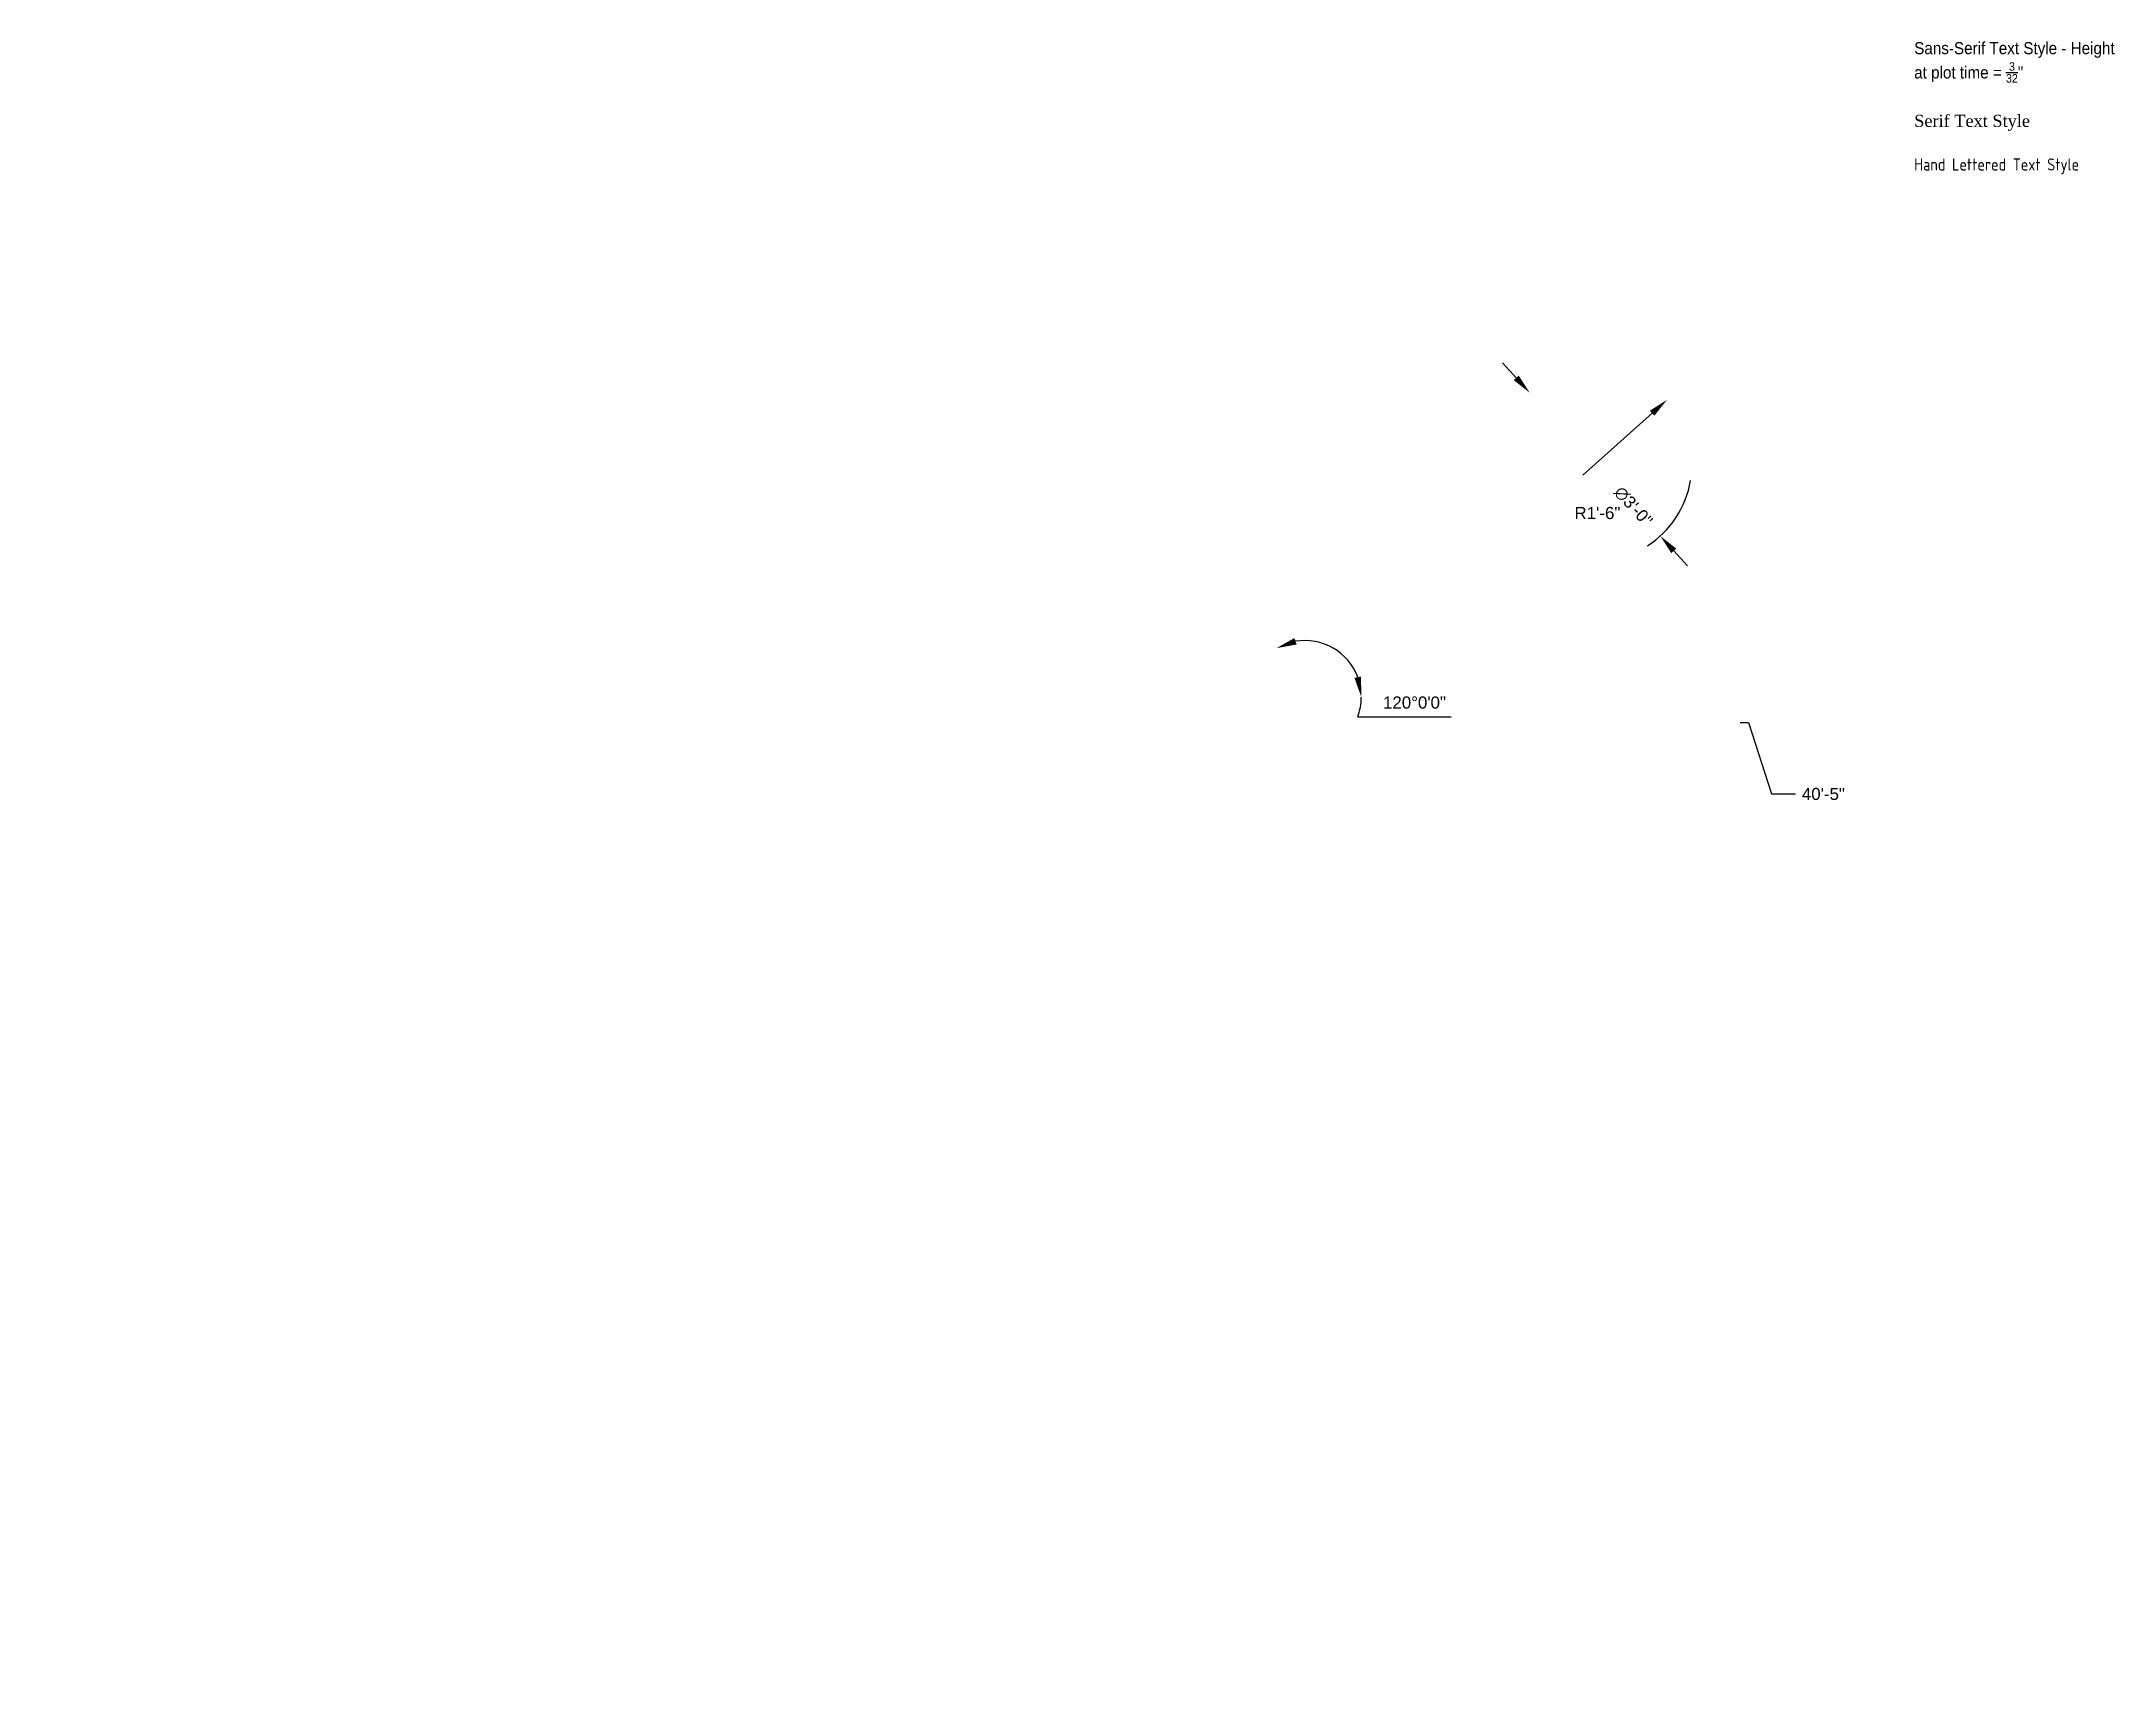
# Model space of a CAD drawing. Header units: inches. Extents: x 0 to 770, y 0 to 612.
# Drawn here: x 385.1 to 770.4, y 305.8 to 611.6 of the extents above; entities that cross this region are included whole.
import ezdxf

# ---------------------------------------------------------------- set-up
doc = ezdxf.new("R2010")
doc.units = ezdxf.units.IN
doc.header["$MEASUREMENT"] = 0
doc.layers.add('A-ANNO-DIMS', color=1, linetype='Continuous')
doc.layers.add('A-ANNO-NOTE', color=3, linetype='Continuous')
doc.styles.add('Hand-Inch', font='archquik.shx', dxfattribs={"height": 0.09375})
doc.styles.add('Sans-Inch', font='swiss.ttf', dxfattribs={"width": 0.9})
doc.styles.add('SansDim-Inch', font='swiss.ttf', dxfattribs={"height": 0.09375})
doc.styles.add('Serif-Inch', font='times_0.ttf', dxfattribs={"height": 0.09375})
doc.dimstyles.new('SansDim-Inch$2', dxfattribs={"dimscale": 12, "dimtxt": 0.09375, "dimasz": 0.15625, "dimexe": 0.125, "dimexo": 0.125, "dimgap": 0.0625, "dimtad": 1, "dimtih": 1, "dimtoh": 1, "dimdec": 4, "dimrnd": 0.0625, "dimzin": 3, "dimdsep": 46, "dimlunit": 4, "dimtxsty": 'SansDim-Inch', "dimcen": 0.0625, "dimdle": 0.125, "dimclrd": 256, "dimclre": 256, "dimclrt": 3, "dimaunit": 1, "dimadec": 3, "dimazin": 2, "dimtfac": 0.75, "dimtdec": 4, "dimtmove": 0, "dimatfit": 2, "dimfxl": 0.125, "dimtfillclr": 256, "dimtolj": 1, "dimtzin": 0, "dimarcsym": 0})
doc.dimstyles.new('SansDim-Inch$3', dxfattribs={"dimscale": 12, "dimtxt": 0.09375, "dimasz": 0.15625, "dimexe": 0.125, "dimexo": 0.125, "dimgap": 0.0625, "dimtad": 0, "dimtoh": 1, "dimdec": 4, "dimrnd": 0.0625, "dimzin": 3, "dimdsep": 46, "dimlunit": 4, "dimtxsty": 'SansDim-Inch', "dimcen": 0, "dimdle": 0.125, "dimclrd": 256, "dimclre": 256, "dimclrt": 3, "dimaunit": 1, "dimadec": 3, "dimazin": 2, "dimtfac": 0.75, "dimtdec": 4, "dimtofl": 0, "dimtmove": 0, "dimatfit": 2, "dimfxl": 0.125, "dimtfillclr": 256, "dimtolj": 1, "dimtzin": 0, "dimarcsym": 0})
doc.dimstyles.new('SansDim-Inch$4', dxfattribs={"dimscale": 12, "dimtxt": 0.09375, "dimasz": 0.15625, "dimexe": 0.125, "dimexo": 0.125, "dimgap": 0.0625, "dimtad": 0, "dimtih": 1, "dimtoh": 1, "dimdec": 4, "dimrnd": 0.0625, "dimzin": 3, "dimdsep": 46, "dimlunit": 4, "dimtxsty": 'SansDim-Inch', "dimblk1": 'ARCHTICK', "dimsah": 1, "dimcen": 0.0625, "dimdle": 0.125, "dimclrd": 256, "dimclre": 256, "dimclrt": 3, "dimaunit": 1, "dimadec": 3, "dimazin": 2, "dimtfac": 0.75, "dimtdec": 4, "dimtofl": 0, "dimtmove": 2, "dimatfit": 3, "dimfxl": 0.125, "dimtfillclr": 256, "dimtolj": 1, "dimtzin": 0, "dimarcsym": 0})
doc.dimstyles.new('SansDim-Inch$6', dxfattribs={"dimscale": 12, "dimtxt": 0.09375, "dimasz": 0.09375, "dimexe": 0.125, "dimexo": 0.125, "dimgap": 0.0625, "dimtad": 0, "dimdec": 4, "dimrnd": 0.0625, "dimzin": 3, "dimdsep": 46, "dimlunit": 4, "dimtxsty": 'SansDim-Inch', "dimblk1": 'ARCHTICK', "dimblk2": 'ARCHTICK', "dimsah": 1, "dimcen": 0.0625, "dimdle": 0.125, "dimclrd": 256, "dimclre": 256, "dimclrt": 3, "dimaunit": 1, "dimadec": 3, "dimazin": 2, "dimtfac": 0.75, "dimtdec": 4, "dimtmove": 2, "dimatfit": 3, "dimfxl": 0.125, "dimtfillclr": 256, "dimtolj": 1, "dimtzin": 0, "dimarcsym": 0})

# ---------------------------------------------------------------- blocks, each defined once
blk = doc.blocks.new('*D3')
at = {"layer": 'A-ANNO-DIMS', "lineweight": -2}
blk.add_line((629.77, 486.06), (647.12, 486.06), dxfattribs=at)
for start, end in [(20.5547, 99.4453), (339.4453, 0)]:
    blk.add_arc((619.93, 489.75), 10.51, start, end, dxfattribs=at)
at = {"layer": 'A-ANNO-DIMS'}
for points in [[(618.42, 499.53), (617.99, 500.71), (614.68, 498.85)], [(630.39, 493.55), (629.16, 493.33), (630.44, 489.75)]]:
    blk.add_solid(points, dxfattribs=at)
at = {"layer": 'DefPoints', "color": 0}
for p in [(583.85, 552.25), (621.75, 500.1), (619.93, 489.75), (619.93, 489.75), (693.12, 489.75)]:
    blk.add_point(p, dxfattribs=at)
at = {"layer": 'A-ANNO-DIMS', "color": 3, "insert": (640.32, 488.72), "char_height": 2.25, "attachment_point": 5, "style": 'SansDim-Inch'}
blk.add_mtext('\\A1;120°0\'0"', dxfattribs=at)
blk = doc.blocks.new('*D4')
at = {"layer": 'A-ANNO-DIMS', "lineweight": -2}
for p, q in [((659.23, 549.08), (656.7, 551.85)), ((688.52, 516.92), (691.05, 514.15))]:
    blk.add_line(p, q, dxfattribs=at)
blk.add_arc((673.88, 533), 18, 302.7788, 350.4507, dxfattribs=at)
at = {"layer": 'A-ANNO-DIMS'}
for points in [[(659.69, 549.5), (658.77, 548.66), (661.75, 546.31)], [(688.98, 517.34), (688.06, 516.5), (686, 519.69)]]:
    blk.add_solid(points, dxfattribs=at)
at = {"layer": 'DefPoints', "color": 0}
for p in [(661.75, 546.31), (686, 519.69)]:
    blk.add_point(p, dxfattribs=at)
at = {"layer": 'A-ANNO-DIMS', "color": 3, "insert": (680.99, 525.19), "char_height": 2.25, "attachment_point": 5, "rotation": 312.3281, "style": 'SansDim-Inch'}
blk.add_mtext('\\A1;∅3\'-0"', dxfattribs=at)
blk = doc.blocks.new('*D5')
at = {"layer": 'A-ANNO-DIMS', "lineweight": -2}
blk.add_line((671.64, 531), (684.48, 542.52), dxfattribs=at)
at = {"layer": 'A-ANNO-DIMS'}
blk.add_solid([(684.06, 542.98), (684.9, 542.05), (687.27, 545.02)], dxfattribs=at)
at = {"layer": 'DefPoints', "color": 0}
for p in [(687.27, 545.02), (673.88, 533)]:
    blk.add_point(p, dxfattribs=at)
at = {"layer": 'A-ANNO-DIMS', "color": 3, "insert": (674.32, 523.95), "char_height": 2.25, "attachment_point": 5, "style": 'SansDim-Inch'}
blk.add_mtext('\\A1;R1\'-6"', dxfattribs=at)
blk = doc.blocks.new('_ArchTick')
at = {"color": 0, "linetype": 'ByBlock', "const_width": 0.15}
blk.add_lwpolyline([(-0.5, -0.5), (0.5, 0.5)], dxfattribs=at)
blk = doc.blocks.new('*D6')
at = {"layer": 'A-ANNO-DIMS', "lineweight": -2}
for p, q in [((700.88, 485), (702.38, 485)), ((702.38, 485), (706.65, 471.73)), ((706.65, 471.73), (711.15, 471.73))]:
    blk.add_line(p, q, dxfattribs=at)
at = {"layer": 'DefPoints', "color": 0}
for p in [(697.88, 485), (711.15, 471.73), (0, 0)]:
    blk.add_point(p, dxfattribs=at)
at = {"layer": 'A-ANNO-DIMS', "color": 3, "insert": (716.32, 471.73), "char_height": 2.25, "attachment_point": 5, "style": 'SansDim-Inch'}
blk.add_mtext('\\A1;40\'-5"', dxfattribs=at)

msp = doc.modelspace()

# ---------------------------------------------------------------- texts
at = {"layer": 'A-ANNO-NOTE', "char_height": 2.25, "attachment_point": 1}
for s, width, insert, style in [('\\A1;Sans-Serif Text Style - Height at plot time = {\\H0.7x;\\S3/32;}"', 38.4969305, (733.19486, 611.5022), 'Sans-Inch'), ('Serif Text Style', 32.9268157, (733.19486, 597.98859), 'Serif-Inch'), ('Hand Lettered Text Style', 40.8841213, (733.19486, 589.87772), 'Hand-Inch')]:
    msp.add_mtext_dynamic_manual_height_columns(s, width=width, gutter_width=11.25, heights=[0], dxfattribs=dict(at, insert=insert, style=style))

# ---------------------------------------------------------------- dimensions: what is measured, and where the dimension line sits
at = {"layer": 'A-ANNO-DIMS'}
dim = msp.add_angular_dim_2l(base=(621.75483, 500.09964), line1=((583.84552, 552.25), (619.92991, 489.75)), line2=((693.125, 489.75), (619.92991, 489.75)), dimstyle='SansDim-Inch$2', dxfattribs=at)
dim.commit()
dim.dimension.update_dxf_attribs({"geometry": '*D3', "text_midpoint": (640.3221, 488.71648)})
dim = msp.add_diameter_dim_2p(p1=(661.75424, 546.30741), p2=(685.99576, 519.69259), dimstyle='SansDim-Inch$3', dxfattribs=at)
dim.commit()
dim.dimension.update_dxf_attribs({"geometry": '*D4', "text_midpoint": (680.98519, 525.1937), "dimtype": 163})
dim = msp.add_radius_dim(center=(673.875, 533), mpoint=(687.27095, 545.02283), dimstyle='SansDim-Inch$4', dxfattribs=at)
dim.commit()
dim.dimension.update_dxf_attribs({"geometry": '*D5', "text_midpoint": (674.32405, 523.94588), "dimtype": 164})
dim = msp.add_ordinate_dim(feature_location=(697.875, 485), offset=(13.27433, -13.27433), dtype=0, origin=(0, 0), dimstyle='SansDim-Inch$6', dxfattribs=at)
dim.commit()
dim.dimension.update_dxf_attribs({"geometry": '*D6', "text_midpoint": (716.31608, 471.72567)})

doc.saveas('drawing.dxf')
